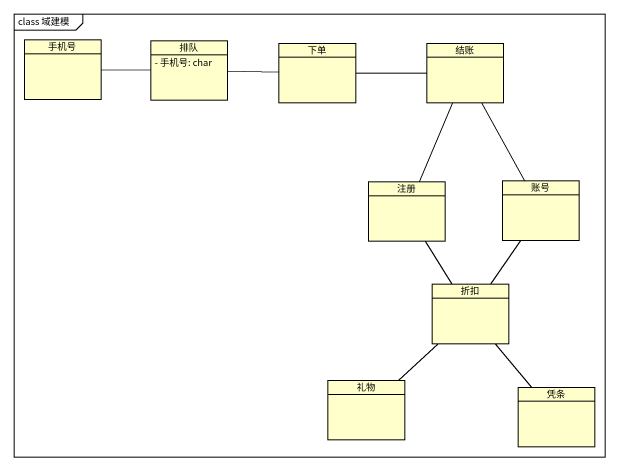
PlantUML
@startuml
mainframe class 域建模
hide circle
hide empty members
skinparam classAttributeIconSize 0
class 手机号
class 排队 {
  - 手机号: char
}
class 下单
class 结账
class 注册
class 账号
class 折扣
class 礼物
class 凭条
手机号 -right- 排队
排队 -right- 下单
下单 -right- 结账
结账 -- 注册
结账 -- 账号
注册 -- 折扣
账号 -- 折扣
折扣 -- 礼物
折扣 -- 凭条
@enduml
